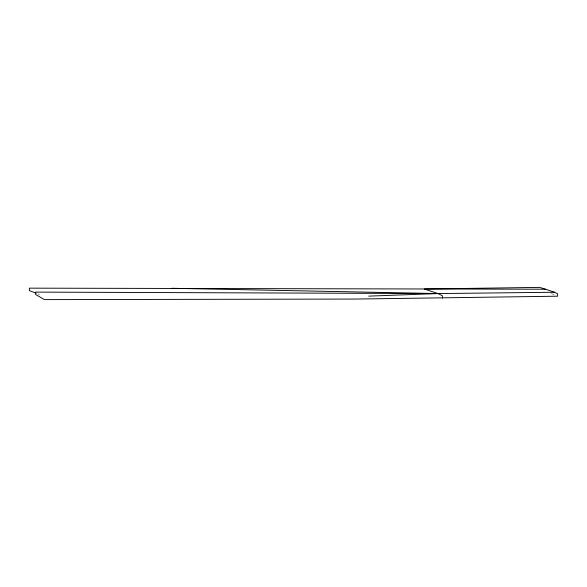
<?xml version="1.0" encoding="UTF-8"?>
<svg xmlns="http://www.w3.org/2000/svg" width="587" height="587" viewBox="0 0 587 587"><rect width="100%" height="100%" fill="white"/><g stroke="black" fill="none" stroke-linecap="round" stroke-linejoin="round"><path stroke-width="0.44" stroke-dasharray="2.94 2.2" d="M551.274 293.588L554.554 294.681M37.795 293.874L39.483 294.535"/><path stroke-width="0.88" d="M368.739 296.127L438.005 293.566L554.51 292.26L557.606 293.779L557.65 296.2L355.032 299.062L44.385 299.619L35.646 294.52L35.646 292.106L437.748 293.581M437.975 293.573L442.415 295.76L442.429 298.189M554.517 292.245L545.492 289.222L29.35 288.158L29.35 290.594L36.108 293.221M171.705 288.276L438.027 293.559L424.32 289.031L539.695 287.381L545.492 289.222"/></g></svg>
